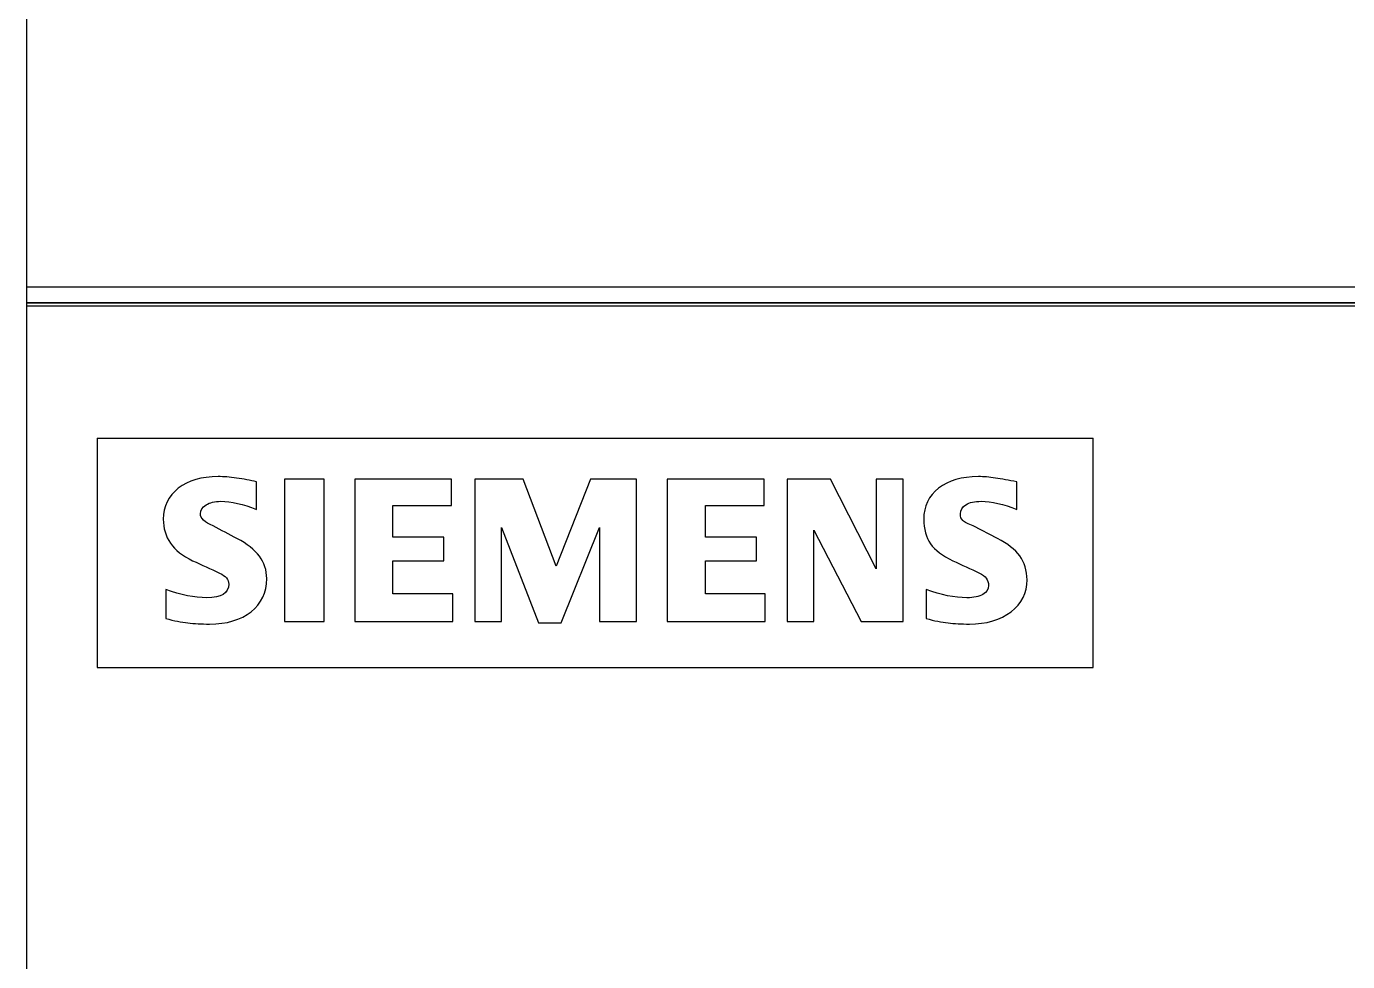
# Model space of a CAD drawing. Extents: x 0 to 420, y 0 to 297.
# Drawn here: x 91.51 to 114.46, y 201.14 to 217.38 of the extents above; entities that cross this region are included whole.
import ezdxf

# ---------------------------------------------------------------- set-up
doc = ezdxf.new("R2010")
doc.units = 0
doc.header["$LTSCALE"] = 23.1
doc.layers.add('10000_FRONT', color=7, linetype='CONTINUOUS')
doc.layers.add('10500_FRONT_LABELING', color=7, linetype='CONTINUOUS')

msp = doc.modelspace()

# ---------------------------------------------------------------- linework, layer by layer
at = {"layer": '10000_FRONT', "color": 7, "linetype": 'CONTINUOUS'}
for p, q in [((91.515, 235.376), (91.515, 145.376)), ((91.515, 212.857), (163.015, 212.857)), ((133.815, 212.579), (91.515, 212.579)), ((133.615, 212.571), (91.515, 212.571)), ((91.515, 212.524), (133.615, 212.524)), ((92.741, 210.231), (92.741, 206.246)), ((92.741, 210.231), (110.041, 210.231)), ((110.041, 206.246), (110.041, 210.231)), ((92.741, 206.246), (110.041, 206.246))]:
    msp.add_line(p, q, dxfattribs=at)
at = {"layer": '10500_FRONT_LABELING', "color": 7, "linetype": 'CONTINUOUS'}
for p, q in [((95.996, 209.515), (95.996, 207.045)), ((96.684, 209.515), (95.996, 209.515)), ((96.684, 207.045), (96.684, 209.515)), ((97.216, 209.515), (97.216, 207.045)), ((98.899, 209.515), (97.216, 209.515)), ((98.899, 209.058), (98.899, 209.515)), ((99.3, 209.515), (99.3, 207.045)), ((100.139, 209.515), (99.3, 209.515)), ((100.713, 208.004), (100.139, 209.515)), ((101.312, 209.515), (100.713, 208.004)), ((102.11, 209.515), (101.312, 209.515)), ((102.11, 207.045), (102.11, 209.515)), ((102.641, 209.515), (102.641, 207.045)), ((104.325, 209.515), (102.641, 209.515)), ((104.325, 209.058), (104.325, 209.515)), ((104.726, 209.515), (104.726, 207.045)), ((105.476, 209.515), (104.726, 209.515)), ((106.274, 207.959), (105.476, 209.515)), ((106.274, 209.515), (106.274, 207.959)), ((106.738, 209.515), (106.274, 209.515)), ((106.738, 207.045), (106.738, 209.515)), ((95.511, 208.99), (95.511, 209.47)), ((108.713, 208.99), (108.713, 209.47)), ((97.878, 208.511), (97.878, 209.058)), ((97.878, 209.058), (98.899, 209.058)), ((103.308, 208.511), (103.308, 209.058)), ((103.308, 209.058), (104.325, 209.058)), ((99.764, 207.045), (99.764, 208.675)), ((99.764, 208.675), (100.406, 207.023)), ((100.801, 207.023), (101.468, 208.675)), ((101.468, 208.675), (101.468, 207.045)), ((105.19, 207.045), (105.19, 208.629)), ((105.19, 208.629), (106.009, 207.045)), ((108.38, 208.483), (107.958, 208.703)), ((98.764, 208.511), (97.878, 208.511)), ((98.764, 208.1), (98.764, 208.511)), ((104.195, 208.511), (103.308, 208.511)), ((104.195, 208.1), (104.195, 208.511)), ((97.878, 207.524), (97.878, 208.1)), ((97.878, 208.1), (98.764, 208.1)), ((103.308, 207.524), (103.308, 208.1)), ((103.308, 208.1), (104.195, 208.1)), ((93.937, 207.598), (93.937, 207.096)), ((98.92, 207.524), (97.878, 207.524)), ((98.92, 207.045), (98.92, 207.524)), ((104.346, 207.524), (103.308, 207.524)), ((104.346, 207.045), (104.346, 207.524)), ((107.139, 207.598), (107.139, 207.096)), ((95.996, 207.045), (96.684, 207.045)), ((97.216, 207.045), (98.92, 207.045)), ((99.3, 207.045), (99.764, 207.045)), ((100.406, 207.023), (100.801, 207.023)), ((101.468, 207.045), (102.11, 207.045)), ((102.641, 207.045), (104.346, 207.045)), ((104.726, 207.045), (105.19, 207.045)), ((106.009, 207.045), (106.738, 207.045))]:
    msp.add_line(p, q, dxfattribs=at)
for points, knots in [([(95.165, 209.535), (95.045, 209.552), (94.938, 209.56), (94.556, 209.56), (94.325, 209.493), (93.978, 209.222), (93.891, 209.043), (93.891, 208.664), (93.933, 208.525), (94.099, 208.284), (94.228, 208.183), (94.401, 208.1)], [0, 0, 0, 0, 0.087042, 0.087042, 0.353828, 0.353828, 0.619885, 0.619885, 0.809501, 0.809501, 1, 1, 1, 1]), ([(108.343, 209.535), (108.236, 209.552), (108.137, 209.56), (107.758, 209.56), (107.528, 209.493), (107.184, 209.227), (107.098, 209.047), (107.098, 208.648), (107.136, 208.507), (107.293, 208.285), (107.422, 208.187), (107.603, 208.1)], [0, 0, 0, 0, 0.081455, 0.081455, 0.340194, 0.340194, 0.600254, 0.600254, 0.8003, 0.8003, 1, 1, 1, 1]), ([(94.756, 208.703), (94.61, 208.767), (94.537, 208.838), (94.537, 208.977), (94.569, 209.028), (94.698, 209.111), (94.784, 209.132), (95.072, 209.132), (95.278, 209.084), (95.511, 208.99)], [0, 0, 0, 0, 0.261575, 0.261575, 0.462575, 0.462575, 0.663575, 0.663575, 1, 1, 1, 1]), ([(107.778, 208.796), (107.748, 208.824), (107.734, 208.865), (107.734, 208.981), (107.766, 209.032), (107.894, 209.112), (107.982, 209.132), (108.274, 209.132), (108.481, 209.084), (108.713, 208.99)], [0, 0, 0, 0, 0.182565, 0.182565, 0.408598, 0.408598, 0.634631, 0.634631, 1, 1, 1, 1]), ([(93.937, 207.096), (94.08, 207.058), (94.207, 207.033), (94.429, 207.007), (94.554, 207), (94.995, 207), (95.236, 207.071), (95.598, 207.357), (95.688, 207.548), (95.688, 208.079), (95.517, 208.307), (95.037, 208.556), (94.896, 208.63), (94.756, 208.703)], [0, 0, 0, 0, 0.100187, 0.100187, 0.199698, 0.199698, 0.416215, 0.416215, 0.632733, 0.632733, 0.892257, 0.892257, 1, 1, 1, 1]), ([(107.139, 207.096), (107.282, 207.058), (107.409, 207.033), (107.631, 207.007), (107.755, 207), (108.189, 207), (108.43, 207.071), (108.799, 207.357), (108.891, 207.541), (108.891, 207.932), (108.849, 208.071), (108.682, 208.297), (108.554, 208.397), (108.38, 208.483)], [0, 0, 0, 0, 0.10411, 0.10411, 0.207517, 0.207517, 0.43653, 0.43653, 0.666137, 0.666137, 0.833734, 0.833734, 1, 1, 1, 1]), ([(94.401, 208.1), (94.558, 208.028), (94.714, 207.958), (94.975, 207.837), (95.027, 207.773), (95.027, 207.536), (94.9, 207.457), (94.434, 207.457), (94.198, 207.504), (93.937, 207.598)], [0, 0, 0, 0, 0.242389, 0.242389, 0.405121, 0.405121, 0.728891, 0.728891, 1, 1, 1, 1]), ([(107.603, 208.1), (107.758, 208.028), (107.912, 207.957), (108.171, 207.837), (108.223, 207.765), (108.223, 207.607), (108.19, 207.555), (108.058, 207.477), (107.966, 207.457), (107.636, 207.457), (107.4, 207.504), (107.139, 207.598)], [0, 0, 0, 0, 0.287648, 0.287648, 0.482601, 0.482601, 0.61717, 0.61717, 0.753642, 0.753642, 1, 1, 1, 1])]:
    msp.add_open_spline(points, degree=3, knots=knots, dxfattribs=at)
for points in [[(95.511, 209.47), (95.4, 209.496), (95.285, 209.518), (95.165, 209.535)], [(108.713, 209.47), (108.574, 209.496), (108.451, 209.518), (108.343, 209.535)], [(107.958, 208.703), (107.868, 208.737), (107.807, 208.767), (107.778, 208.796)]]:
    msp.add_open_spline(points, degree=3, dxfattribs=at)

doc.saveas('drawing.dxf')
